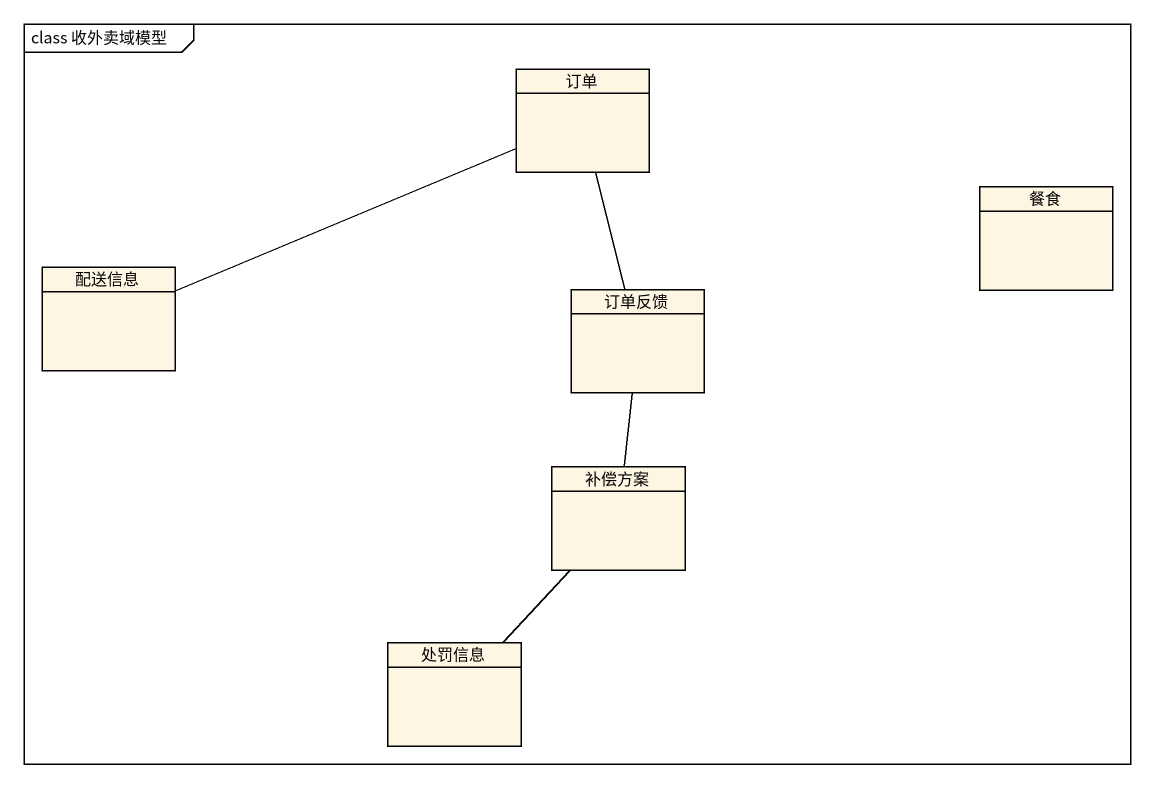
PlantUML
@startuml
mainframe class 收外卖域模型
hide circle
hide empty members
class 订单
class 餐食
class 配送信息
class 订单反馈
class 补偿方案
class 处罚信息
订单 -left- 配送信息
订单 -- 订单反馈
订单反馈 -- 补偿方案
补偿方案 -- 处罚信息
@enduml
